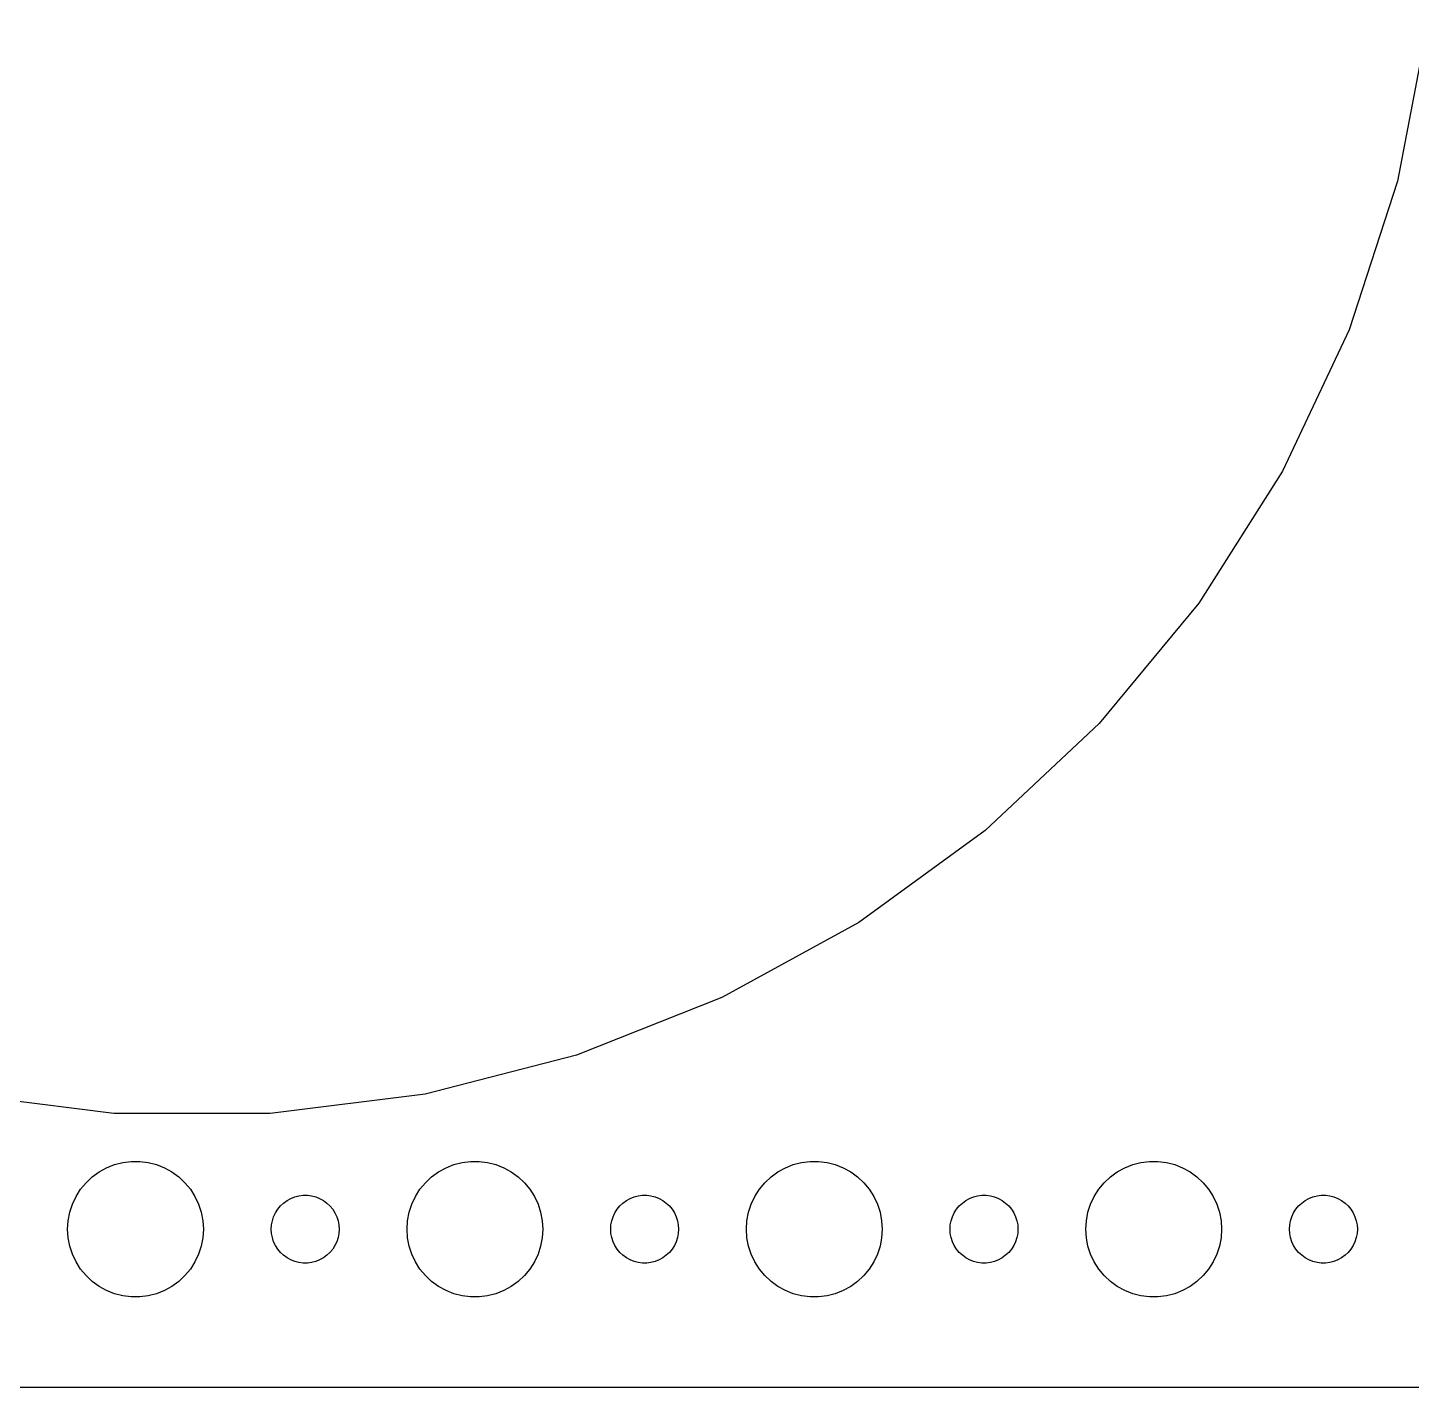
# Model space of a CAD drawing. Header units: metres. Extents: x -127 to 127, y -67 to 67.
# Drawn here: x -64.8 to -3.6, y -67 to -6.9 of the extents above; entities that cross this region are included whole.
import ezdxf

# ---------------------------------------------------------------- set-up
doc = ezdxf.new("R2010")
doc.units = ezdxf.units.M

msp = doc.modelspace()

# ---------------------------------------------------------------- linework, layer by layer
for p, q in [((-2.93369, -6.89333), (-4.22792, -13.6779)), ((-4.22792, -13.6779), (-6.36229, -20.2468)), ((-6.36229, -20.2468), (-9.30313, -26.4964)), ((-9.30313, -26.4964), (-13.0041, -32.3282)), ((-13.0041, -32.3282), (-17.4067, -37.6501)), ((-17.4067, -37.6501), (-22.4417, -42.3782)), ((-22.4417, -42.3782), (-28.0295, -46.438)), ((-28.0295, -46.438), (-34.0821, -49.7655)), ((-34.0821, -49.7655), (-40.5041, -52.3081)), ((-40.5041, -52.3081), (-47.194, -54.0258)), ((-60.9535, -54.8915), (-67.806, -54.0258)), ((-47.194, -54.0258), (-54.0465, -54.8915)), ((-54.0465, -54.8915), (-60.9535, -54.8915)), ((-61.9123, -57.6885), (-61.6075, -57.467)), ((-61.6075, -57.467), (-61.2773, -57.2855)), ((-61.2773, -57.2855), (-60.927, -57.1468)), ((-60.927, -57.1468), (-60.5621, -57.0531)), ((-60.5621, -57.0531), (-60.1884, -57.0059)), ((-60.1884, -57.0059), (-59.8116, -57.0059)), ((-59.8116, -57.0059), (-59.4379, -57.0531)), ((-59.4379, -57.0531), (-59.0729, -57.1468)), ((-59.0729, -57.1468), (-58.7227, -57.2855)), ((-58.7227, -57.2855), (-58.3925, -57.467)), ((-58.3925, -57.467), (-58.0877, -57.6885)), ((-46.9123, -57.6885), (-46.6075, -57.467)), ((-46.6075, -57.467), (-46.2773, -57.2855)), ((-46.2773, -57.2855), (-45.927, -57.1468)), ((-45.927, -57.1468), (-45.5621, -57.0531)), ((-45.5621, -57.0531), (-45.1884, -57.0059)), ((-45.1884, -57.0059), (-44.8116, -57.0059)), ((-44.8116, -57.0059), (-44.4379, -57.0531)), ((-44.4379, -57.0531), (-44.0729, -57.1468)), ((-44.0729, -57.1468), (-43.7227, -57.2855)), ((-43.7227, -57.2855), (-43.3925, -57.467)), ((-43.3925, -57.467), (-43.0877, -57.6885)), ((-31.9123, -57.6885), (-31.6075, -57.467)), ((-31.6075, -57.467), (-31.2773, -57.2855)), ((-31.2773, -57.2855), (-30.927, -57.1468)), ((-30.927, -57.1468), (-30.5621, -57.0531)), ((-30.5621, -57.0531), (-30.1884, -57.0059)), ((-30.1884, -57.0059), (-29.8116, -57.0059)), ((-29.8116, -57.0059), (-29.4379, -57.0531)), ((-29.4379, -57.0531), (-29.0729, -57.1468)), ((-29.0729, -57.1468), (-28.7227, -57.2855)), ((-28.7227, -57.2855), (-28.3925, -57.467)), ((-28.3925, -57.467), (-28.0877, -57.6885)), ((-16.9123, -57.6885), (-16.6075, -57.467)), ((-16.6075, -57.467), (-16.2773, -57.2855)), ((-16.2773, -57.2855), (-15.927, -57.1468)), ((-15.927, -57.1468), (-15.5621, -57.0531)), ((-15.5621, -57.0531), (-15.1884, -57.0059)), ((-15.1884, -57.0059), (-14.8116, -57.0059)), ((-14.8116, -57.0059), (-14.4379, -57.0531)), ((-14.4379, -57.0531), (-14.0729, -57.1468)), ((-14.0729, -57.1468), (-13.7227, -57.2855)), ((-13.7227, -57.2855), (-13.3925, -57.467)), ((-13.3925, -57.467), (-13.0877, -57.6885)), ((-62.427, -58.2366), (-62.1869, -57.9464)), ((-62.1869, -57.9464), (-61.9123, -57.6885)), ((-58.0877, -57.6885), (-57.8131, -57.9464)), ((-57.8131, -57.9464), (-57.5729, -58.2366)), ((-47.427, -58.2366), (-47.1869, -57.9464)), ((-47.1869, -57.9464), (-46.9123, -57.6885)), ((-43.0877, -57.6885), (-42.8131, -57.9464)), ((-42.8131, -57.9464), (-42.5729, -58.2366)), ((-32.427, -58.2366), (-32.1869, -57.9464)), ((-32.1869, -57.9464), (-31.9123, -57.6885)), ((-28.0877, -57.6885), (-27.8131, -57.9464)), ((-27.8131, -57.9464), (-27.5729, -58.2366)), ((-17.427, -58.2366), (-17.1869, -57.9464)), ((-17.1869, -57.9464), (-16.9123, -57.6885)), ((-13.0877, -57.6885), (-12.8131, -57.9464)), ((-12.8131, -57.9464), (-12.5729, -58.2366)), ((-62.7893, -58.8956), (-62.6289, -58.5547)), ((-62.6289, -58.5547), (-62.427, -58.2366)), ((-57.5729, -58.2366), (-57.3711, -58.5547)), ((-57.3711, -58.5547), (-57.2107, -58.8956)), ((-53.3037, -58.7335), (-53.1387, -58.6428)), ((-53.1387, -58.6428), (-52.9635, -58.5734)), ((-52.9635, -58.5734), (-52.7811, -58.5266)), ((-52.7811, -58.5266), (-52.5942, -58.503)), ((-52.5942, -58.503), (-52.4058, -58.503)), ((-52.4058, -58.503), (-52.2189, -58.5266)), ((-52.2189, -58.5266), (-52.0365, -58.5734)), ((-52.0365, -58.5734), (-51.8613, -58.6428)), ((-51.8613, -58.6428), (-51.6963, -58.7335)), ((-47.7893, -58.8956), (-47.6289, -58.5547)), ((-47.6289, -58.5547), (-47.427, -58.2366)), ((-42.5729, -58.2366), (-42.3711, -58.5547)), ((-42.3711, -58.5547), (-42.2107, -58.8956)), ((-38.3037, -58.7335), (-38.1387, -58.6428)), ((-38.1387, -58.6428), (-37.9635, -58.5734)), ((-37.9635, -58.5734), (-37.7811, -58.5266)), ((-37.7811, -58.5266), (-37.5942, -58.503)), ((-37.5942, -58.503), (-37.4058, -58.503)), ((-37.4058, -58.503), (-37.2189, -58.5266)), ((-37.2189, -58.5266), (-37.0365, -58.5734)), ((-37.0365, -58.5734), (-36.8613, -58.6428)), ((-36.8613, -58.6428), (-36.6963, -58.7335)), ((-32.7893, -58.8956), (-32.6289, -58.5547)), ((-32.6289, -58.5547), (-32.427, -58.2366)), ((-27.5729, -58.2366), (-27.3711, -58.5547)), ((-27.3711, -58.5547), (-27.2107, -58.8956)), ((-23.3037, -58.7335), (-23.1387, -58.6428)), ((-23.1387, -58.6428), (-22.9635, -58.5734)), ((-22.9635, -58.5734), (-22.7811, -58.5266)), ((-22.7811, -58.5266), (-22.5942, -58.503)), ((-22.5942, -58.503), (-22.4058, -58.503)), ((-22.4058, -58.503), (-22.2189, -58.5266)), ((-22.2189, -58.5266), (-22.0365, -58.5734)), ((-22.0365, -58.5734), (-21.8613, -58.6428)), ((-21.8613, -58.6428), (-21.6963, -58.7335)), ((-17.7893, -58.8956), (-17.6289, -58.5547)), ((-17.6289, -58.5547), (-17.427, -58.2366)), ((-12.5729, -58.2366), (-12.3711, -58.5547)), ((-12.3711, -58.5547), (-12.2107, -58.8956)), ((-8.30373, -58.7335), (-8.13866, -58.6428)), ((-8.13866, -58.6428), (-7.96352, -58.5734)), ((-7.96352, -58.5734), (-7.78107, -58.5266)), ((-7.78107, -58.5266), (-7.59418, -58.503)), ((-7.59418, -58.503), (-7.40581, -58.503)), ((-7.40581, -58.503), (-7.21892, -58.5266)), ((-7.21892, -58.5266), (-7.03647, -58.5734)), ((-7.03647, -58.5734), (-6.86133, -58.6428)), ((-6.86133, -58.6428), (-6.69626, -58.7335)), ((-62.9763, -59.624), (-62.9057, -59.2539)), ((-62.9057, -59.2539), (-62.7893, -58.8956)), ((-57.2107, -58.8956), (-57.0942, -59.2539)), ((-57.0942, -59.2539), (-57.0237, -59.624)), ((-53.8947, -59.4478), (-53.8145, -59.2774)), ((-53.8145, -59.2774), (-53.7135, -59.1183)), ((-53.7135, -59.1183), (-53.5934, -58.9732)), ((-53.5934, -58.9732), (-53.4561, -58.8442)), ((-53.4561, -58.8442), (-53.3037, -58.7335)), ((-51.6963, -58.7335), (-51.5439, -58.8442)), ((-51.5439, -58.8442), (-51.4065, -58.9732)), ((-51.4065, -58.9732), (-51.2865, -59.1183)), ((-51.2865, -59.1183), (-51.1855, -59.2774)), ((-51.1855, -59.2774), (-51.1053, -59.4478)), ((-47.9763, -59.624), (-47.9057, -59.2539)), ((-47.9057, -59.2539), (-47.7893, -58.8956)), ((-42.2107, -58.8956), (-42.0942, -59.2539)), ((-42.0942, -59.2539), (-42.0237, -59.624)), ((-38.8947, -59.4478), (-38.8145, -59.2774)), ((-38.8145, -59.2774), (-38.7135, -59.1183)), ((-38.7135, -59.1183), (-38.5934, -58.9732)), ((-38.5934, -58.9732), (-38.4561, -58.8442)), ((-38.4561, -58.8442), (-38.3037, -58.7335)), ((-36.6963, -58.7335), (-36.5439, -58.8442)), ((-36.5439, -58.8442), (-36.4065, -58.9732)), ((-36.4065, -58.9732), (-36.2865, -59.1183)), ((-36.2865, -59.1183), (-36.1855, -59.2774)), ((-36.1855, -59.2774), (-36.1053, -59.4478)), ((-32.9763, -59.624), (-32.9057, -59.2539)), ((-32.9057, -59.2539), (-32.7893, -58.8956)), ((-27.2107, -58.8956), (-27.0942, -59.2539)), ((-27.0942, -59.2539), (-27.0237, -59.624)), ((-23.8947, -59.4478), (-23.8145, -59.2774)), ((-23.8145, -59.2774), (-23.7135, -59.1183)), ((-23.7135, -59.1183), (-23.5934, -58.9732)), ((-23.5934, -58.9732), (-23.4561, -58.8442)), ((-23.4561, -58.8442), (-23.3037, -58.7335)), ((-21.6963, -58.7335), (-21.5439, -58.8442)), ((-21.5439, -58.8442), (-21.4065, -58.9732)), ((-21.4065, -58.9732), (-21.2865, -59.1183)), ((-21.2865, -59.1183), (-21.1855, -59.2774)), ((-21.1855, -59.2774), (-21.1053, -59.4478)), ((-17.9763, -59.624), (-17.9057, -59.2539)), ((-17.9057, -59.2539), (-17.7893, -58.8956)), ((-12.2107, -58.8956), (-12.0942, -59.2539)), ((-12.0942, -59.2539), (-12.0237, -59.624)), ((-8.89465, -59.4478), (-8.81445, -59.2774)), ((-8.81445, -59.2774), (-8.71352, -59.1183)), ((-8.71352, -59.1183), (-8.59344, -58.9732)), ((-8.59344, -58.9732), (-8.45613, -58.8442)), ((-8.45613, -58.8442), (-8.30373, -58.7335)), ((-6.69626, -58.7335), (-6.54385, -58.8442)), ((-6.54385, -58.8442), (-6.40654, -58.9732)), ((-6.40654, -58.9732), (-6.28647, -59.1183)), ((-6.28647, -59.1183), (-6.18553, -59.2774)), ((-6.18553, -59.2774), (-6.10533, -59.4478)), ((-63, -60), (-62.9763, -59.624)), ((-57.0237, -59.624), (-57, -60)), ((-54, -60), (-53.9882, -59.812)), ((-53.9882, -59.812), (-53.9529, -59.627)), ((-53.9529, -59.627), (-53.8947, -59.4478)), ((-51.1053, -59.4478), (-51.0471, -59.627)), ((-51.0471, -59.627), (-51.0118, -59.812)), ((-51.0118, -59.812), (-51, -60)), ((-48, -60), (-47.9763, -59.624)), ((-42.0237, -59.624), (-42, -60)), ((-39, -60), (-38.9882, -59.812)), ((-38.9882, -59.812), (-38.9529, -59.627)), ((-38.9529, -59.627), (-38.8947, -59.4478)), ((-36.1053, -59.4478), (-36.0471, -59.627)), ((-36.0471, -59.627), (-36.0118, -59.812)), ((-36.0118, -59.812), (-36, -60)), ((-33, -60), (-32.9763, -59.624)), ((-27.0237, -59.624), (-27, -60)), ((-24, -60), (-23.9882, -59.812)), ((-23.9882, -59.812), (-23.9529, -59.627)), ((-23.9529, -59.627), (-23.8947, -59.4478)), ((-21.1053, -59.4478), (-21.0471, -59.627)), ((-21.0471, -59.627), (-21.0118, -59.812)), ((-21.0118, -59.812), (-21, -60)), ((-18, -60), (-17.9763, -59.624)), ((-12.0237, -59.624), (-12, -60)), ((-9, -60), (-8.98816, -59.812)), ((-8.98816, -59.812), (-8.95287, -59.627)), ((-8.95287, -59.627), (-8.89465, -59.4478)), ((-6.10533, -59.4478), (-6.04712, -59.627)), ((-6.04712, -59.627), (-6.01183, -59.812)), ((-6.01183, -59.812), (-6, -60)), ((-62.9763, -60.376), (-63, -60)), ((-62.9057, -60.7461), (-62.9763, -60.376)), ((-57.0237, -60.376), (-57.0942, -60.7461)), ((-57, -60), (-57.0237, -60.376)), ((-53.9882, -60.188), (-54, -60)), ((-53.9529, -60.373), (-53.9882, -60.188)), ((-53.8947, -60.5522), (-53.9529, -60.373)), ((-51.0471, -60.373), (-51.1053, -60.5522)), ((-51.0118, -60.188), (-51.0471, -60.373)), ((-51, -60), (-51.0118, -60.188)), ((-47.9763, -60.376), (-48, -60)), ((-47.9057, -60.7461), (-47.9763, -60.376)), ((-42.0237, -60.376), (-42.0942, -60.7461)), ((-42, -60), (-42.0237, -60.376)), ((-38.9882, -60.188), (-39, -60)), ((-38.9529, -60.373), (-38.9882, -60.188)), ((-38.8947, -60.5522), (-38.9529, -60.373)), ((-36.0471, -60.373), (-36.1053, -60.5522)), ((-36.0118, -60.188), (-36.0471, -60.373)), ((-36, -60), (-36.0118, -60.188)), ((-32.9763, -60.376), (-33, -60)), ((-32.9057, -60.7461), (-32.9763, -60.376)), ((-27.0237, -60.376), (-27.0942, -60.7461)), ((-27, -60), (-27.0237, -60.376)), ((-23.9882, -60.188), (-24, -60)), ((-23.9529, -60.373), (-23.9882, -60.188)), ((-23.8947, -60.5522), (-23.9529, -60.373)), ((-21.0471, -60.373), (-21.1053, -60.5522)), ((-21.0118, -60.188), (-21.0471, -60.373)), ((-21, -60), (-21.0118, -60.188)), ((-17.9763, -60.376), (-18, -60)), ((-17.9057, -60.7461), (-17.9763, -60.376)), ((-12.0237, -60.376), (-12.0942, -60.7461)), ((-12, -60), (-12.0237, -60.376)), ((-8.98816, -60.188), (-9, -60)), ((-8.95287, -60.373), (-8.98816, -60.188)), ((-8.89465, -60.5522), (-8.95287, -60.373)), ((-6.04712, -60.373), (-6.10533, -60.5522)), ((-6.01183, -60.188), (-6.04712, -60.373)), ((-6, -60), (-6.01183, -60.188)), ((-62.7893, -61.1044), (-62.9057, -60.7461)), ((-62.6289, -61.4453), (-62.7893, -61.1044)), ((-57.2107, -61.1044), (-57.3711, -61.4453)), ((-57.0942, -60.7461), (-57.2107, -61.1044)), ((-53.8145, -60.7226), (-53.8947, -60.5522)), ((-53.7135, -60.8817), (-53.8145, -60.7226)), ((-53.5934, -61.0268), (-53.7135, -60.8817)), ((-53.4561, -61.1558), (-53.5934, -61.0268)), ((-51.4065, -61.0268), (-51.5439, -61.1558)), ((-51.2865, -60.8817), (-51.4065, -61.0268)), ((-51.1855, -60.7226), (-51.2865, -60.8817)), ((-51.1053, -60.5522), (-51.1855, -60.7226)), ((-47.7893, -61.1044), (-47.9057, -60.7461)), ((-47.6289, -61.4453), (-47.7893, -61.1044)), ((-42.2107, -61.1044), (-42.3711, -61.4453)), ((-42.0942, -60.7461), (-42.2107, -61.1044)), ((-38.8145, -60.7226), (-38.8947, -60.5522)), ((-38.7135, -60.8817), (-38.8145, -60.7226)), ((-38.5934, -61.0268), (-38.7135, -60.8817)), ((-38.4561, -61.1558), (-38.5934, -61.0268)), ((-36.4065, -61.0268), (-36.5439, -61.1558)), ((-36.2865, -60.8817), (-36.4065, -61.0268)), ((-36.1855, -60.7226), (-36.2865, -60.8817)), ((-36.1053, -60.5522), (-36.1855, -60.7226)), ((-32.7893, -61.1044), (-32.9057, -60.7461)), ((-32.6289, -61.4453), (-32.7893, -61.1044)), ((-27.2107, -61.1044), (-27.3711, -61.4453)), ((-27.0942, -60.7461), (-27.2107, -61.1044)), ((-23.8145, -60.7226), (-23.8947, -60.5522)), ((-23.7135, -60.8817), (-23.8145, -60.7226)), ((-23.5934, -61.0268), (-23.7135, -60.8817)), ((-23.4561, -61.1558), (-23.5934, -61.0268)), ((-21.4065, -61.0268), (-21.5439, -61.1558)), ((-21.2865, -60.8817), (-21.4065, -61.0268)), ((-21.1855, -60.7226), (-21.2865, -60.8817)), ((-21.1053, -60.5522), (-21.1855, -60.7226)), ((-17.7893, -61.1044), (-17.9057, -60.7461)), ((-17.6289, -61.4453), (-17.7893, -61.1044)), ((-12.2107, -61.1044), (-12.3711, -61.4453)), ((-12.0942, -60.7461), (-12.2107, -61.1044)), ((-8.81445, -60.7226), (-8.89465, -60.5522)), ((-8.71352, -60.8817), (-8.81445, -60.7226)), ((-8.59344, -61.0268), (-8.71352, -60.8817)), ((-8.45613, -61.1558), (-8.59344, -61.0268)), ((-6.40654, -61.0268), (-6.54385, -61.1558)), ((-6.28647, -60.8817), (-6.40654, -61.0268)), ((-6.18553, -60.7226), (-6.28647, -60.8817)), ((-6.10533, -60.5522), (-6.18553, -60.7226)), ((-62.427, -61.7634), (-62.6289, -61.4453)), ((-62.1869, -62.0536), (-62.427, -61.7634)), ((-57.5729, -61.7634), (-57.8131, -62.0536)), ((-57.3711, -61.4453), (-57.5729, -61.7634)), ((-53.3037, -61.2665), (-53.4561, -61.1558)), ((-53.1387, -61.3572), (-53.3037, -61.2665)), ((-52.9635, -61.4266), (-53.1387, -61.3572)), ((-52.7811, -61.4734), (-52.9635, -61.4266)), ((-52.5942, -61.497), (-52.7811, -61.4734)), ((-52.4058, -61.497), (-52.5942, -61.497)), ((-52.2189, -61.4734), (-52.4058, -61.497)), ((-52.0365, -61.4266), (-52.2189, -61.4734)), ((-51.8613, -61.3572), (-52.0365, -61.4266)), ((-51.6963, -61.2665), (-51.8613, -61.3572)), ((-51.5439, -61.1558), (-51.6963, -61.2665)), ((-47.427, -61.7634), (-47.6289, -61.4453)), ((-47.1869, -62.0536), (-47.427, -61.7634)), ((-42.5729, -61.7634), (-42.8131, -62.0536)), ((-42.3711, -61.4453), (-42.5729, -61.7634)), ((-38.3037, -61.2665), (-38.4561, -61.1558)), ((-38.1387, -61.3572), (-38.3037, -61.2665)), ((-37.9635, -61.4266), (-38.1387, -61.3572)), ((-37.7811, -61.4734), (-37.9635, -61.4266)), ((-37.5942, -61.497), (-37.7811, -61.4734)), ((-37.4058, -61.497), (-37.5942, -61.497)), ((-37.2189, -61.4734), (-37.4058, -61.497)), ((-37.0365, -61.4266), (-37.2189, -61.4734)), ((-36.8613, -61.3572), (-37.0365, -61.4266)), ((-36.6963, -61.2665), (-36.8613, -61.3572)), ((-36.5439, -61.1558), (-36.6963, -61.2665)), ((-32.427, -61.7634), (-32.6289, -61.4453)), ((-32.1869, -62.0536), (-32.427, -61.7634)), ((-27.5729, -61.7634), (-27.8131, -62.0536)), ((-27.3711, -61.4453), (-27.5729, -61.7634)), ((-23.3037, -61.2665), (-23.4561, -61.1558)), ((-23.1387, -61.3572), (-23.3037, -61.2665)), ((-22.9635, -61.4266), (-23.1387, -61.3572)), ((-22.7811, -61.4734), (-22.9635, -61.4266)), ((-22.5942, -61.497), (-22.7811, -61.4734)), ((-22.4058, -61.497), (-22.5942, -61.497)), ((-22.2189, -61.4734), (-22.4058, -61.497)), ((-22.0365, -61.4266), (-22.2189, -61.4734)), ((-21.8613, -61.3572), (-22.0365, -61.4266)), ((-21.6963, -61.2665), (-21.8613, -61.3572)), ((-21.5439, -61.1558), (-21.6963, -61.2665)), ((-17.427, -61.7634), (-17.6289, -61.4453)), ((-17.1869, -62.0536), (-17.427, -61.7634)), ((-12.5729, -61.7634), (-12.8131, -62.0536)), ((-12.3711, -61.4453), (-12.5729, -61.7634)), ((-8.30373, -61.2665), (-8.45613, -61.1558)), ((-8.13866, -61.3572), (-8.30373, -61.2665)), ((-7.96352, -61.4266), (-8.13866, -61.3572)), ((-7.78107, -61.4734), (-7.96352, -61.4266)), ((-7.59418, -61.497), (-7.78107, -61.4734)), ((-7.40581, -61.497), (-7.59418, -61.497)), ((-7.21892, -61.4734), (-7.40581, -61.497)), ((-7.03647, -61.4266), (-7.21892, -61.4734)), ((-6.86133, -61.3572), (-7.03647, -61.4266)), ((-6.69626, -61.2665), (-6.86133, -61.3572)), ((-6.54385, -61.1558), (-6.69626, -61.2665)), ((-61.9123, -62.3115), (-62.1869, -62.0536)), ((-61.6075, -62.533), (-61.9123, -62.3115)), ((-58.0877, -62.3115), (-58.3925, -62.533)), ((-57.8131, -62.0536), (-58.0877, -62.3115)), ((-46.9123, -62.3115), (-47.1869, -62.0536)), ((-46.6075, -62.533), (-46.9123, -62.3115)), ((-43.0877, -62.3115), (-43.3925, -62.533)), ((-42.8131, -62.0536), (-43.0877, -62.3115)), ((-31.9123, -62.3115), (-32.1869, -62.0536)), ((-31.6075, -62.533), (-31.9123, -62.3115)), ((-28.0877, -62.3115), (-28.3925, -62.533)), ((-27.8131, -62.0536), (-28.0877, -62.3115)), ((-16.9123, -62.3115), (-17.1869, -62.0536)), ((-16.6075, -62.533), (-16.9123, -62.3115)), ((-13.0877, -62.3115), (-13.3925, -62.533)), ((-12.8131, -62.0536), (-13.0877, -62.3115)), ((-61.2773, -62.7145), (-61.6075, -62.533)), ((-60.927, -62.8532), (-61.2773, -62.7145)), ((-60.5621, -62.9469), (-60.927, -62.8532)), ((-60.1884, -62.9941), (-60.5621, -62.9469)), ((-59.4379, -62.9469), (-59.8116, -62.9941)), ((-59.0729, -62.8532), (-59.4379, -62.9469)), ((-58.7227, -62.7145), (-59.0729, -62.8532)), ((-58.3925, -62.533), (-58.7227, -62.7145)), ((-46.2773, -62.7145), (-46.6075, -62.533)), ((-45.927, -62.8532), (-46.2773, -62.7145)), ((-45.5621, -62.9469), (-45.927, -62.8532)), ((-45.1884, -62.9941), (-45.5621, -62.9469)), ((-44.4379, -62.9469), (-44.8116, -62.9941)), ((-44.0729, -62.8532), (-44.4379, -62.9469)), ((-43.7227, -62.7145), (-44.0729, -62.8532)), ((-43.3925, -62.533), (-43.7227, -62.7145)), ((-31.2773, -62.7145), (-31.6075, -62.533)), ((-30.927, -62.8532), (-31.2773, -62.7145)), ((-30.5621, -62.9469), (-30.927, -62.8532)), ((-30.1884, -62.9941), (-30.5621, -62.9469)), ((-29.4379, -62.9469), (-29.8116, -62.9941)), ((-29.0729, -62.8532), (-29.4379, -62.9469)), ((-28.7227, -62.7145), (-29.0729, -62.8532)), ((-28.3925, -62.533), (-28.7227, -62.7145)), ((-16.2773, -62.7145), (-16.6075, -62.533)), ((-15.927, -62.8532), (-16.2773, -62.7145)), ((-15.5621, -62.9469), (-15.927, -62.8532)), ((-15.1884, -62.9941), (-15.5621, -62.9469)), ((-14.4379, -62.9469), (-14.8116, -62.9941)), ((-14.0729, -62.8532), (-14.4379, -62.9469)), ((-13.7227, -62.7145), (-14.0729, -62.8532)), ((-13.3925, -62.533), (-13.7227, -62.7145)), ((-59.8116, -62.9941), (-60.1884, -62.9941)), ((-44.8116, -62.9941), (-45.1884, -62.9941)), ((-29.8116, -62.9941), (-30.1884, -62.9941)), ((-14.8116, -62.9941), (-15.1884, -62.9941)), ((-122.314, -66.9901), (122.314, -66.9901))]:
    msp.add_line(p, q)

doc.saveas('drawing.dxf')
